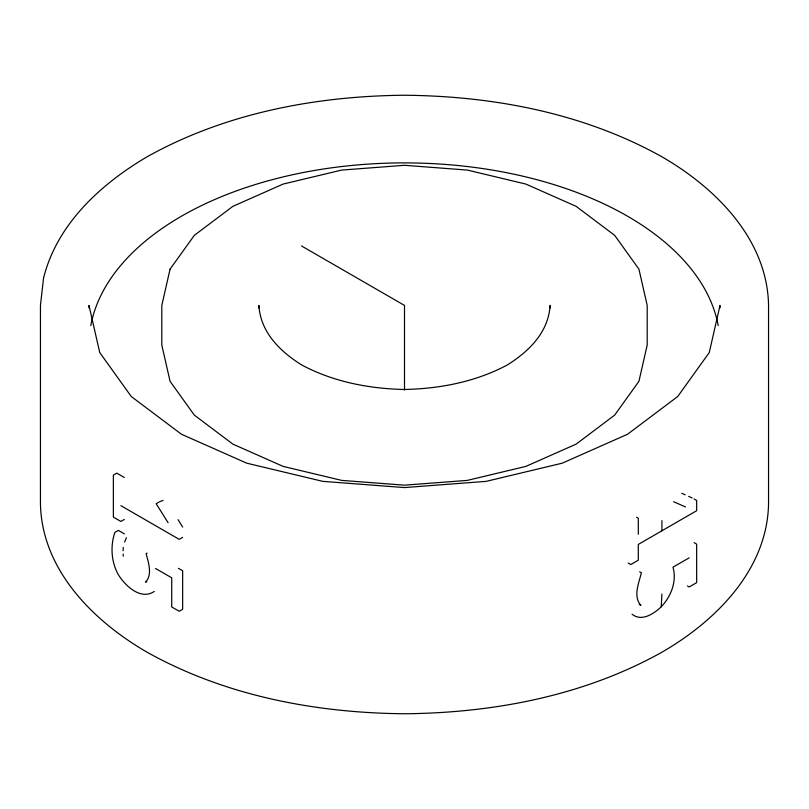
<?xml version="1.0" encoding="UTF-8"?>
<svg xmlns="http://www.w3.org/2000/svg" width="809" height="809" viewBox="0 0 809 809"><rect width="100%" height="100%" fill="white"/><g stroke="black" fill="none" stroke-linecap="round" stroke-linejoin="round"><path stroke-width="1.21" d="M632.041 614.213C641.658 622.02 653.854 613.788 661.226 606.79L661.924 594.028M123.079 550.808L123.281 547.4M124.576 542.07L126.447 537.763M661.226 606.79C671.035 596.607 677.062 581.165 672.977 567.19L689.167 557.846M124.293 519.459L120.854 521.441L113.361 517.113L113.361 475.136L116.789 473.154L124.293 477.482M158.726 502.227L156.147 503.714L168.11 522.745M147.076 553.123L146.136 553.669C148.35 562.427 152.77 574.612 145.519 582.146L146.773 581.772M182.652 537.368L179.224 539.35L120.854 505.655M154.286 591.44C140.564 600.672 124.849 585.504 118.033 574.168C111.237 561.537 110.236 545.883 114.898 532.373L118.336 530.391L124.364 533.869M159.585 501.732L163.135 500.417M673.594 501.732L685.547 506.95M681.795 493.308L685.223 494.845M688.651 496.392L692.089 497.939M301.535 245.966L404.5 305.418L404.5 389.989M694.092 498.951L696.66 500.437L696.66 510.722L638.301 544.417L638.301 560.212L630.798 564.54L628.219 563.054M694.092 542.657L696.66 544.144L696.66 582.652L689.167 586.98L687.448 585.989M636.582 517.244L638.301 518.235L638.301 534.233M639.666 571.801L641.385 572.792C639.009 582.611 632.79 596.607 640.9 605.324L639.181 604.333M178.385 568.322L182.652 570.79L182.652 609.298L179.224 611.28L171.72 606.952L171.72 577.808L155.53 568.464M178.041 519.661L182.652 527.074M123.13 554.094L123.251 556.258M720.01 307.895L720.01 305.418L709.26 352.562L677.74 396.501L627.602 434.221L562.255 463.173L486.158 481.365L404.5 487.574L322.842 481.365L246.745 463.173L181.398 434.221L131.26 396.501L99.74 352.562L88.99 305.418L88.99 307.895M661.924 520.591L661.924 530.785M550.12 307.946L550.12 305.418C548.462 332.236 529.046 351.359 507.465 364.869C475.823 381.828 440.147 388.694 404.5 389.493C368.853 388.694 333.177 381.828 301.535 364.869C279.954 351.359 260.538 332.236 258.88 305.418L258.88 307.946M90.8 325.552A315.51 182.156 0 0 1 404.5 162.892A315.51 182.156 0 0 1 718.2 325.552M43.565 277.983L40.45 305.418L40.45 503.582C41.623 569.688 93.166 621.049 147.076 652.206C225.266 695.882 315.641 712.972 404.5 713.76C493.359 712.972 583.734 695.882 661.924 652.206C715.834 621.049 767.377 569.688 768.55 503.582L768.55 305.418C767.377 239.312 715.834 187.951 661.924 156.794C583.734 113.118 493.359 96.028 404.5 95.24C315.641 96.028 225.266 113.118 147.076 156.794C100.67 184.149 57.105 223.962 43.565 277.983M170.072 269.154L161.8 305.418L161.8 345.049L170.072 381.312L194.312 415.108L232.881 444.131L283.15 466.399L341.681 480.394L404.5 485.167L467.319 480.394L525.85 466.399L576.119 444.131L614.688 415.108L638.928 381.312L647.2 345.049L647.2 305.418L638.928 269.154L614.688 235.358L576.119 206.335L525.85 184.068L467.319 170.072L404.5 165.299L341.681 170.072L283.15 184.068L232.881 206.335L194.312 235.358L170.072 269.154"/></g></svg>
